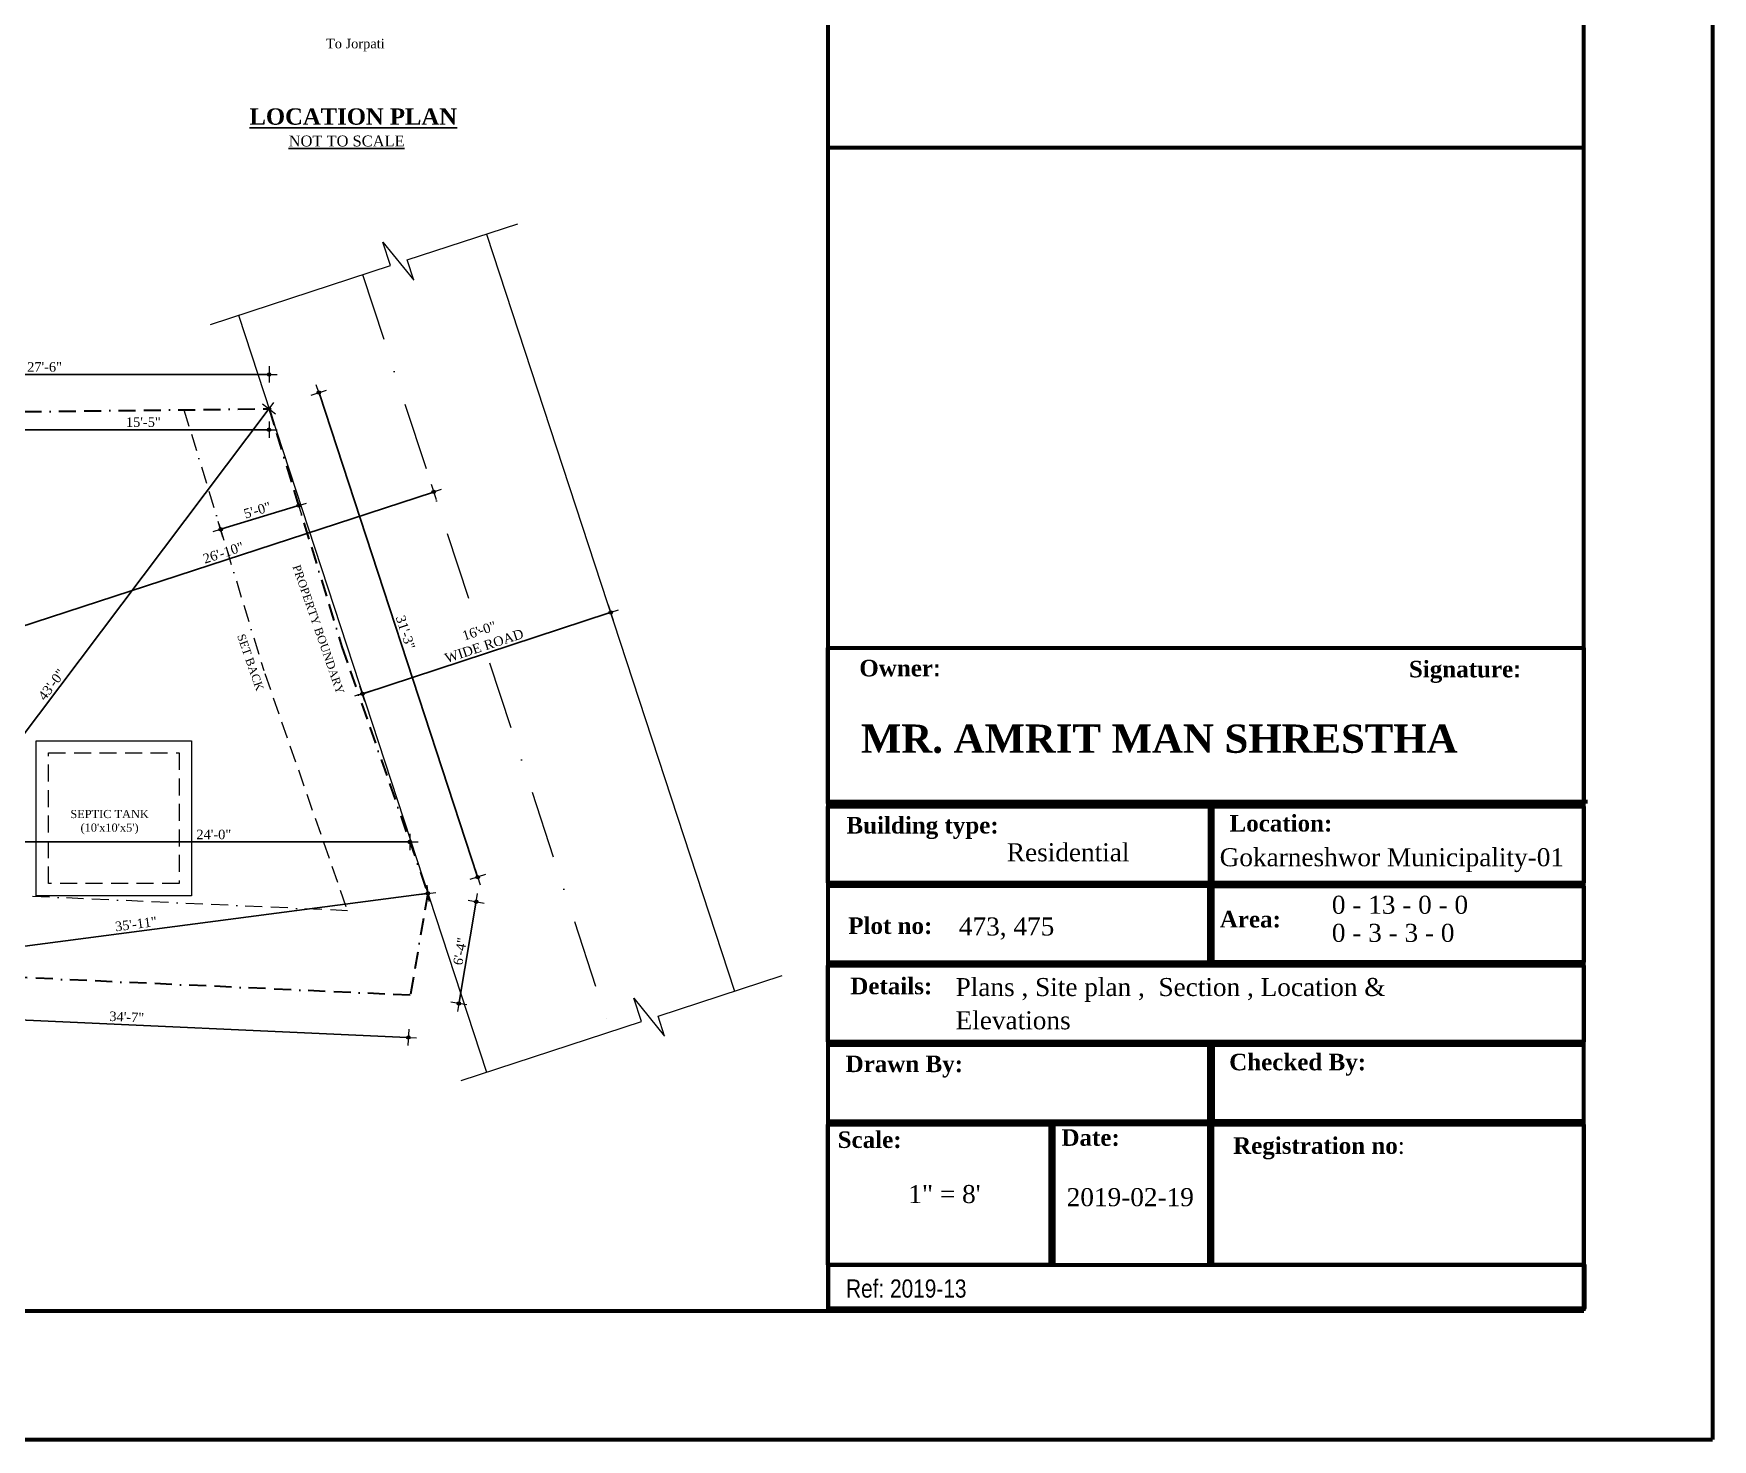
# Model space of a CAD drawing. Header units: feet. Extents: x 28652 to 66086, y -6769 to -640.
# Drawn here: x 49875 to 51109, y -3082 to -2049 of the extents above; entities that cross this region are included whole.
import ezdxf

# ---------------------------------------------------------------- set-up
doc = ezdxf.new("R2010")
doc.units = ezdxf.units.FT
doc.header["$LTSCALE"] = 50
doc.header["$MEASUREMENT"] = 0
doc.header["$PDMODE"] = 34
for name, pattern in [('BORDER2', [0.875, 0.25, -0.125, 0.25, -0.125, 0, -0.125]), ('DASHDOTX2', [2, 1, -0.5, 0, -0.5]), ('HIDDEN', [0.375, 0.25, -0.125])]:
    doc.linetypes.add(name, pattern=pattern)
for name, color, linetype, lineweight in [('DIMENSION', 142, 'Continuous', 13), ('HACTH', 8, 'Continuous', 13), ('SES-CENTRE', 8, 'DASHDOTX2', 13), ('SES-DIMENSION', 142, 'Continuous', 13), ('SES-HACTH', 8, 'Continuous', 13), ('SES-Property Boundary', 2, 'Continuous', 15), ('SES-TEXT', 3, 'Continuous', 20), ('SHEETS', 7, 'Continuous', 60), ('stair', 140, 'Continuous', 18)]:
    doc.layers.add(name, color=color, linetype=linetype, lineweight=lineweight)
doc.layers.add('Text', color=7, linetype='Continuous')
doc.styles.add('14 INCH', font='times.ttf', dxfattribs={"height": 14})
doc.styles.add('7 INCH', font='times.ttf', dxfattribs={"height": 7})
doc.styles.add('7 INCH1', font='ARIALN.TTF', dxfattribs={"height": 8})
doc.styles.add('MtXpl_Times_New_Roma', font='timesbd.ttf')
doc.styles.add('NAVARAJ', font='times.ttf', dxfattribs={"height": 9})
doc.styles.add('SES-ARAIL', font='times.ttf', dxfattribs={"height": 6})
doc.dimstyles.new('7 INCH', dxfattribs={"dimscale": 0, "dimtxt": 7, "dimasz": 1, "dimexe": 2, "dimexo": 9, "dimgap": 2, "dimtad": 1, "dimdec": 0, "dimzin": 3, "dimdsep": 46, "dimlunit": 4, "dimtxsty": '7 INCH', "dimblk": 'DIM', "dimcen": 3, "dimdle": 3, "dimse1": 1, "dimse2": 1, "dimclrd": 256, "dimclre": 256, "dimclrt": 7, "dimadec": 1, "dimazin": 2, "dimtfac": 1, "dimtdec": 0, "dimtix": 1, "dimtofl": 0, "dimtmove": 2, "dimatfit": 3, "dimldrblk": 'DIM', "dimfxl": 2, "dimfrac": 2, "dimtolj": 2, "dimtzin": 0, "dimarcsym": 0})

# ---------------------------------------------------------------- blocks, each defined once
blk = doc.blocks.new('L')
at = {"layer": 'Text', "style": '7 INCH'}
blk.add_text('%%uNOT TO SCALE', height=8, dxfattribs=at).set_placement((27.7, -12.8))
at = {"layer": 'Text', "insert": (-1.1, 15.2), "char_height": 12, "width": 159.73, "attachment_point": 1, "style": '7 INCH'}
blk.add_mtext('{\\fTimes New Roman|b1|i0|c0|p18;\\LLOCATION PLAN}', dxfattribs=at)
blk = doc.blocks.new('DIM')
at = {"layer": 'DIMENSION'}
h = blk.add_hatch(color=256, dxfattribs=at)
h.paths.add_polyline_path([(0, 1.3), (0, 0), (1.3, 0, 0.414214)])
h.paths.add_polyline_path([(1.3, 0), (0, 0), (0, -1.3, 0.414214)])
h.paths.add_polyline_path([(0, 0), (-1.3, 0, 0.414214), (0, -1.3)])
h.paths.add_polyline_path([(0, 1.3, 0.414214), (-1.3, 0), (0, 0)])
for p, q in [((-6, 0), (6, 0)), ((0, 6), (0, -6))]:
    blk.add_line(p, q, dxfattribs=at)
blk.add_circle((0, 0), 1.28, dxfattribs=at)
blk = doc.blocks.new('*D85')
at = {"layer": 'Defpoints', "color": 0, "linetype": 'ByBlock', "transparency": 16777216}
for p in [(50047.7, -2299.2), (49717.7, -2328.3), (50047.7, -2324.5)]:
    blk.add_point(p, dxfattribs=at)
at = {"layer": 'SES-DIMENSION', "linetype": 'ByBlock', "lineweight": -2, "transparency": 16777216}
blk.add_line((49718.7, -2299.2), (50046.7, -2299.2), dxfattribs=at)
at = {"layer": 'SES-DIMENSION', "linetype": 'ByBlock', "lineweight": -2, "transparency": 16777216, "rotation": 180}
blk.add_blockref('DIM', (49717.7, -2299.2), dxfattribs=at)
at = {"layer": 'SES-DIMENSION', "linetype": 'ByBlock', "lineweight": -2, "transparency": 16777216}
blk.add_blockref('DIM', (50047.7, -2299.2), dxfattribs=at)
at = {"layer": 'SES-DIMENSION', "color": 7, "linetype": 'ByBlock', "transparency": 16777216, "insert": (49882.7, -2293.7), "char_height": 7, "attachment_point": 5, "style": '7 INCH'}
blk.add_mtext('\\A2;27\'-6"', dxfattribs=at)
blk = doc.blocks.new('*D86')
at = {"layer": 'Defpoints', "color": 0, "linetype": 'ByBlock', "transparency": 16777216}
for p in [(50084.3, -2312.5), (50047.7, -2324.5), (50164.4, -2680.8)]:
    blk.add_point(p, dxfattribs=at)
at = {"layer": 'SES-DIMENSION', "linetype": 'ByBlock', "lineweight": -2, "transparency": 16777216}
blk.add_line((50200.7, -2667.8), (50084.7, -2313.4), dxfattribs=at)
for p, rotation in [((50084.3, -2312.5), 108.1310491531555), ((50201, -2668.8), 288.1310491531556)]:
    blk.add_blockref('DIM', p, dxfattribs=dict(at, rotation=rotation))
at = {"layer": 'SES-DIMENSION', "color": 7, "linetype": 'ByBlock', "transparency": 16777216, "insert": (50148, -2488.9), "char_height": 7, "attachment_point": 5, "rotation": 288.131, "style": '7 INCH'}
blk.add_mtext('\\A2;31\'-3"', dxfattribs=at)
blk = doc.blocks.new('*D87')
at = {"layer": 'Defpoints', "color": 0, "linetype": 'ByBlock', "transparency": 16777216}
for p in [(50164.4, -2680.8), (50200, -2686.9), (50151.5, -2755.7)]:
    blk.add_point(p, dxfattribs=at)
at = {"layer": 'SES-DIMENSION', "linetype": 'ByBlock', "lineweight": -2, "transparency": 16777216}
blk.add_line((50187.4, -2760.8), (50199.8, -2687.9), dxfattribs=at)
for p, rotation in [((50200, -2686.9), 80.27577961300324), ((50187.2, -2761.8), 260.2757796130032)]:
    blk.add_blockref('DIM', p, dxfattribs=dict(at, rotation=rotation))
at = {"layer": 'SES-DIMENSION', "color": 7, "linetype": 'ByBlock', "transparency": 16777216, "insert": (50188.1, -2723.4), "char_height": 7, "attachment_point": 5, "rotation": 80.2758, "style": '7 INCH'}
blk.add_mtext('\\A2;6\'-4"', dxfattribs=at)
blk = doc.blocks.new('*D88')
at = {"layer": 'Defpoints', "color": 0, "linetype": 'ByBlock', "transparency": 16777216}
for p in [(49737, -2736.8), (50151.5, -2755.7), (49735.5, -2767.8)]:
    blk.add_point(p, dxfattribs=at)
at = {"layer": 'SES-DIMENSION', "linetype": 'ByBlock', "lineweight": -2, "transparency": 16777216}
blk.add_line((50149.1, -2786.7), (49736.5, -2767.9), dxfattribs=at)
for p, rotation in [((49735.5, -2767.8), 177.3940881137841), ((50150.1, -2786.7), 357.3940881137841)]:
    blk.add_blockref('DIM', p, dxfattribs=dict(at, rotation=rotation))
at = {"layer": 'SES-DIMENSION', "color": 7, "linetype": 'ByBlock', "transparency": 16777216, "insert": (49943.1, -2771.7), "char_height": 7, "attachment_point": 5, "rotation": 357.3941, "style": '7 INCH'}
blk.add_mtext('\\A2;34\'-7"', dxfattribs=at)
blk = doc.blocks.new('*D71')
at = {"layer": 'Defpoints', "color": 0, "linetype": 'ByBlock', "transparency": 16777216}
for p in [(50047.7, -2324.5), (50047.7, -2324.5), (49737, -2736.8)]:
    blk.add_point(p, dxfattribs=at)
at = {"layer": 'SES-DIMENSION', "linetype": 'ByBlock', "lineweight": -2, "transparency": 16777216}
blk.add_line((49737.6, -2736), (50047.1, -2325.3), dxfattribs=at)
for p, rotation in [((50047.7, -2324.5), 53.00002634811293), ((49737, -2736.8), 233.000026348113)]:
    blk.add_blockref('DIM', p, dxfattribs=dict(at, rotation=rotation))
at = {"layer": 'SES-DIMENSION', "color": 7, "linetype": 'ByBlock', "transparency": 16777216, "insert": (49887.9, -2527.3), "char_height": 7, "attachment_point": 5, "rotation": 53, "style": '7 INCH'}
blk.add_mtext('\\A2;43\'-0"', dxfattribs=at)
blk = doc.blocks.new('*D72')
at = {"layer": 'Defpoints', "color": 0, "linetype": 'ByBlock', "transparency": 16777216}
for p in [(50164.4, -2680.8), (49737, -2736.8), (49737, -2736.8)]:
    blk.add_point(p, dxfattribs=at)
at = {"layer": 'SES-DIMENSION', "linetype": 'ByBlock', "lineweight": -2, "transparency": 16777216}
blk.add_line((50163.4, -2680.9), (49737.9, -2736.7), dxfattribs=at)
for p, rotation in [((50164.4, -2680.8), 7.469735029892083), ((49737, -2736.8), 187.4697350298921)]:
    blk.add_blockref('DIM', p, dxfattribs=dict(at, rotation=rotation))
at = {"layer": 'SES-DIMENSION', "color": 7, "linetype": 'ByBlock', "transparency": 16777216, "insert": (49949.9, -2703.3), "char_height": 7, "attachment_point": 5, "rotation": 7.4697, "style": '7 INCH'}
blk.add_mtext('\\A2;35\'-11"', dxfattribs=at)
blk = doc.blocks.new('*D73')
at = {"layer": 'Defpoints', "color": 0, "linetype": 'ByBlock', "transparency": 16777216}
for p in [(49863, -2328.3), (50047.7, -2324.5), (50047.7, -2339.8)]:
    blk.add_point(p, dxfattribs=at)
at = {"layer": 'SES-DIMENSION', "linetype": 'ByBlock', "lineweight": -2, "transparency": 16777216}
blk.add_line((49864, -2339.8), (50046.7, -2339.8), dxfattribs=at)
at = {"layer": 'SES-DIMENSION', "linetype": 'ByBlock', "lineweight": -2, "transparency": 16777216, "rotation": 180}
blk.add_blockref('DIM', (49863, -2339.8), dxfattribs=at)
at = {"layer": 'SES-DIMENSION', "linetype": 'ByBlock', "lineweight": -2, "transparency": 16777216}
blk.add_blockref('DIM', (50047.7, -2339.8), dxfattribs=at)
at = {"layer": 'SES-DIMENSION', "color": 7, "linetype": 'ByBlock', "transparency": 16777216, "insert": (49955.3, -2334.3), "char_height": 7, "attachment_point": 5, "style": '7 INCH'}
blk.add_mtext('\\A2;15\'-5"', dxfattribs=at)
blk = doc.blocks.new('*D74')
at = {"layer": 'Defpoints', "color": 0, "linetype": 'ByBlock', "transparency": 16777216}
for p in [(50069.5, -2395.6), (50101.2, -2499.4), (50043.9, -2517)]:
    blk.add_point(p, dxfattribs=at)
at = {"layer": 'SES-DIMENSION', "linetype": 'ByBlock', "lineweight": -2, "transparency": 16777216}
blk.add_line((50013, -2412.8), (50068.5, -2395.9), dxfattribs=at)
for p, rotation in [((50069.5, -2395.6), 17.0166909835234), ((50012.1, -2413.1), 197.0166909835233)]:
    blk.add_blockref('DIM', p, dxfattribs=dict(at, rotation=rotation))
at = {"layer": 'SES-DIMENSION', "color": 7, "linetype": 'ByBlock', "transparency": 16777216, "insert": (50039.1, -2399), "char_height": 7, "attachment_point": 5, "rotation": 17.0167, "style": '7 INCH'}
blk.add_mtext('\\A2;5\'-0"', dxfattribs=at)
blk = doc.blocks.new('*D77')
at = {"layer": 'Defpoints', "color": 0, "linetype": 'ByBlock', "transparency": 16777216}
for p in [(49863, -2643), (50151.2, -2643), (50151.2, -2643)]:
    blk.add_point(p, dxfattribs=at)
at = {"layer": 'SES-DIMENSION', "linetype": 'ByBlock', "lineweight": -2, "transparency": 16777216}
blk.add_line((49864, -2643), (50150.2, -2643), dxfattribs=at)
at = {"layer": 'SES-DIMENSION', "linetype": 'ByBlock', "lineweight": -2, "transparency": 16777216, "rotation": 180}
blk.add_blockref('DIM', (49863, -2643), dxfattribs=at)
at = {"layer": 'SES-DIMENSION', "linetype": 'ByBlock', "lineweight": -2, "transparency": 16777216}
blk.add_blockref('DIM', (50151.2, -2643), dxfattribs=at)
at = {"layer": 'SES-DIMENSION', "color": 7, "linetype": 'ByBlock', "transparency": 16777216, "insert": (50007.1, -2637.5), "char_height": 7, "attachment_point": 5, "style": '7 INCH'}
blk.add_mtext('\\A2;24\'-0"', dxfattribs=at)
blk = doc.blocks.new('*D81')
at = {"layer": 'Defpoints', "color": 0, "linetype": 'ByBlock', "transparency": 16777216}
for p in [(50298.8, -2474.2), (50298.8, -2474.2), (50116.3, -2534)]:
    blk.add_point(p, dxfattribs=at)
at = {"layer": 'SES-DIMENSION', "linetype": 'ByBlock', "lineweight": -2, "transparency": 16777216}
blk.add_line((50117.3, -2533.7), (50297.8, -2474.6), dxfattribs=at)
for p, rotation in [((50298.8, -2474.2), 18.13104915315479), ((50116.3, -2534), 198.1310491531548)]:
    blk.add_blockref('DIM', p, dxfattribs=dict(at, rotation=rotation))
at = {"layer": 'SES-DIMENSION', "color": 7, "linetype": 'ByBlock', "transparency": 16777216, "insert": (50204, -2493.3), "char_height": 7, "attachment_point": 5, "rotation": 18.131, "style": '7 INCH'}
blk.add_mtext('\\A2;16\'-0"\\PWIDE ROAD', dxfattribs=at)
blk = doc.blocks.new('*D82')
at = {"layer": 'Defpoints', "color": 0, "linetype": 'ByBlock', "transparency": 16777216}
for p in [(50168.7, -2385.5), (50168.7, -2385.5), (49863, -2485.7)]:
    blk.add_point(p, dxfattribs=at)
at = {"layer": 'SES-DIMENSION', "linetype": 'ByBlock', "lineweight": -2, "transparency": 16777216}
blk.add_line((49863.9, -2485.3), (50167.8, -2385.9), dxfattribs=at)
for p, rotation in [((50168.7, -2385.5), 18.13104915315447), ((49863, -2485.7), 198.1310491531545)]:
    blk.add_blockref('DIM', p, dxfattribs=dict(at, rotation=rotation))
at = {"layer": 'SES-DIMENSION', "color": 7, "linetype": 'ByBlock', "transparency": 16777216, "insert": (50014.1, -2430.3), "char_height": 7, "attachment_point": 5, "rotation": 18.131, "style": '7 INCH'}
blk.add_mtext('\\A2;26\'-10"', dxfattribs=at)

msp = doc.modelspace()

# ---------------------------------------------------------------- linework, layer by layer
at = {"layer": 'SES-CENTRE'}
msp.add_line((50116.4, -2225.81), (50298.67, -2782.44), dxfattribs=at)
at = {"layer": 'SES-DIMENSION', "linetype": 'ByBlock'}
for p, q in [((50207.63, -2195.93), (50389.9, -2752.57)), ((50025.16, -2255.68), (50207.44, -2812.32))]:
    msp.add_line(p, q, dxfattribs=at)
msp.add_lwpolyline([(49876.6, -2568.54), (49990.6, -2568.54), (49990.6, -2682.54), (49876.6, -2682.54)], close=True, dxfattribs=at)
at = {"layer": 'SES-DIMENSION', "linetype": 'HIDDEN'}
msp.add_lwpolyline([(49885.6, -2577.54), (49981.6, -2577.54), (49981.6, -2673.54), (49885.6, -2673.54)], close=True, dxfattribs=at)
at = {"layer": 'SES-HACTH'}
for points in [[(50004.66, -2262.39), (50137.07, -2219.04), (50131.44, -2201.82), (50154.15, -2229.74), (50149.33, -2215.02), (50230.52, -2188.44)], [(50188.96, -2818.37), (50321.36, -2775.01), (50315.73, -2757.8), (50338.44, -2785.71), (50333.62, -2771), (50424.83, -2741.13)]]:
    msp.add_lwpolyline(points, dxfattribs=at)
at = {"layer": 'SES-Property Boundary', "linetype": 'BORDER2', "lineweight": 30}
for p, q in [((49717.71, -2328.27), (50047.69, -2324.46)), ((50047.69, -2324.46), (50101.24, -2499.45)), ((50101.24, -2499.45), (50164.36, -2680.77)), ((50164.36, -2680.77), (50151.52, -2755.68)), ((50151.52, -2755.68), (49736.95, -2736.81))]:
    msp.add_line(p, q, dxfattribs=at)
at = {"layer": 'SES-Property Boundary', "linetype": 'BORDER2', "lineweight": 15}
for p, q in [((49985.16, -2325.18), (50043.87, -2517)), ((50105.27, -2693.51), (49739.68, -2676.88))]:
    msp.add_line(p, q, dxfattribs=at)
at = {"layer": 'SES-Property Boundary', "linetype": 'HIDDEN', "lineweight": 15}
msp.add_line((50044.58, -2519.17), (50105.27, -2693.51), dxfattribs=at)
at = {"layer": 'SHEETS'}
for p, q in [((51108.59, -744.32), (51108.59, -3082.32)), ((50458.48, -838.88), (50458.48, -2987.77)), ((51014.03, -2987.77), (51014.03, -838.88)), ((50457.27, -2615.79), (51015.25, -2615.79)), ((50458.89, -2613.29), (51016.87, -2613.29)), ((50740.01, -2615.79), (50740.01, -2732.66)), ((50740.01, -2615.79), (50740.01, -2732.66)), ((50457.27, -2674.22), (51015.25, -2674.22)), ((50457.27, -2732.66), (51015.25, -2732.66)), ((50457.27, -2791.09), (51015.25, -2791.09)), ((50740.01, -2791.09), (50740.01, -2955.07)), ((50740.01, -2791.09), (50740.01, -2955.07)), ((50457.27, -2849.52), (51015.25, -2849.52)), ((50623.14, -2849.52), (50623.14, -2955.07)), ((50623.14, -2849.52), (50623.14, -2955.07)), ((47892.14, -2987.77), (51014.03, -2987.77))]:
    msp.add_line(p, q, dxfattribs=at)
for points in [[(47797.59, -744.32), (47797.59, -3082.32), (51108.59, -3082.32)], [(50458.48, -2132.22), (51014.03, -2132.22)]]:
    msp.add_lwpolyline(points, dxfattribs=at)
for points in [[(50458.48, -2500.14), (51014.03, -2500.14), (51014.03, -2614.57), (50458.48, -2614.57)], [(50738.83, -2673.01), (50458.48, -2673.01), (50458.48, -2617.01), (50738.83, -2617.01)], [(50738.83, -2673.01), (50458.48, -2673.01), (50458.48, -2617.01), (50738.83, -2617.01)], [(50741.27, -2617.01), (51014.03, -2617.01), (51014.03, -2673.01), (50741.27, -2673.01)], [(50738.74, -2675.44), (50458.48, -2675.44), (50458.48, -2731.44), (50738.74, -2731.44)], [(50738.74, -2675.44), (50458.48, -2675.44), (50458.48, -2731.44), (50738.74, -2731.44)], [(50741.27, -2675.44), (51014.03, -2675.44), (51014.03, -2731.44), (50741.27, -2731.44)], [(50458.48, -2733.87), (51014.03, -2733.87), (51014.03, -2789.87), (50458.48, -2789.87)], [(50738.79, -2792.31), (50458.48, -2792.31), (50458.48, -2848.31), (50738.79, -2848.31)], [(50738.79, -2792.31), (50458.48, -2792.31), (50458.48, -2848.31), (50738.79, -2848.31)], [(50741.27, -2847.92), (51014.03, -2847.92), (51014.03, -2792.31), (50741.27, -2792.31)], [(50458.48, -2850.74), (50621.92, -2850.74), (50621.92, -2953.85), (50458.48, -2953.85)], [(50738.79, -2850.74), (50624.36, -2850.74), (50624.36, -2953.85), (50738.79, -2953.85)], [(50738.79, -2850.74), (50624.36, -2850.74), (50624.36, -2953.85), (50738.79, -2953.85)], [(50741.22, -2850.74), (51014.03, -2850.74), (51014.03, -2953.85), (50741.22, -2953.85)], [(50458.89, -2953.85), (51014.44, -2953.85), (51014.44, -2986.11), (50458.89, -2986.11)]]:
    msp.add_lwpolyline(points, close=True, dxfattribs=at)
at = {"layer": 'stair'}
msp.add_lwpolyline([(50458.48, -2500.14), (51014.03, -2500.14)], dxfattribs=at)

# ---------------------------------------------------------------- block references
at = {"layer": 'HACTH', "ltscale": 2}
msp.add_blockref('L', (50034.41, -2118.73), dxfattribs=at)

# ---------------------------------------------------------------- texts
at = {"layer": 'SES-TEXT', "linetype": 'ByBlock', "char_height": 6, "width": 173.3402, "attachment_point": 1, "rotation": 289.09392, "style": 'SES-ARAIL'}
for s, insert in [('\\pxqc;PROPERTY BOUNDARY', (50058.51, -2403.78)), ('\\pxqc;SET BACK ', (50008.57, -2428))]:
    msp.add_mtext(s, dxfattribs=dict(at, insert=insert))
at = {"layer": 'SES-TEXT', "linetype": 'ByBlock', "insert": (49882.65, -2619.41), "char_height": 6, "width": 95.6689, "attachment_point": 1, "style": 'SES-ARAIL'}
msp.add_mtext("\\pxqc;SEPTIC TANK\\P(10'x10'x5')", dxfattribs=at)
at = {"layer": 'Text'}
for s, height, style, p in [('Residential', 13.2608, '7 INCH', (50589.99, -2657.19)), ('Gokarneshwor Municipality-01', 13.2608, '7 INCH', (50746.41, -2660.83)), ('0 - 13 - 0 - 0', 13.2608, '7 INCH', (50828.87, -2695.77)), ('473, 475', 13.261, '7 INCH', (50554.75, -2711.74)), ('Area:', 12.174, 'MtXpl_Times_New_Roma', (50746.5, -2705.87)), ('0 - 3 - 3 - 0', 13.2608, '7 INCH', (50828.87, -2716.44)), ('Plans , Site plan ,  Section , Location & ', 13.2608, '7 INCH', (50552.32, -2756.28)), ('Elevations', 13.261, '7 INCH', (50552.32, -2780.73)), ('1" = 8\'', 13.261, '7 INCH', (50517.58, -2908.53)), ('2019-02-19', 13.261, '7 INCH', (50633.98, -2910.79)), ('Ref: 2019-13', 13.3631, '7 INCH1', (50471.81, -2978.04))]:
    msp.add_text(s, height=height, dxfattribs=dict(at, style=style)).set_placement(p)
at = {"layer": 'Text', "attachment_point": 1}
for s, insert, char_height, width, style in [('To Jorpati', (50089.56, -2052.37), 7, 572.8909, 'NAVARAJ'), ('{\\fTimes New Roman|b1|i0|c0|p18;Owner\\fArial|b1|i0|c0|p34;:}', (50481.55, -2509.03), 12.1736, 113.2144, '7 INCH'), ('{\\fTimes New Roman|b1|i0|c0|p18;Signature\\fArial|b1|i0|c0|p34;:}', (50885.5, -2509.77), 12.1736, 113.2144, '7 INCH'), ('{\\fTimes New Roman|b1|i0|c0|p18;MR. AMRIT MAN SHRESTHA}', (50482.76, -2556.59), 20.8168, 535.7714, '14 INCH'), ('{\\fTimes New Roman|b1|i0|c0|p18;Building type:}', (50472.09, -2624.58), 12.1736, 113.2144, '7 INCH'), ('{\\fTimes New Roman|b1|i0|c0|p18;Location:}', (50753.64, -2623.11), 12.1736, 116.8665, '7 INCH'), ('{\\fTimes New Roman|b1|i0|c0|p18;Plot no:}', (50473.43, -2698.43), 12.1736, 71.8242, '7 INCH'), ('{\\fTimes New Roman|b1|i0|c0|p18;Details:}', (50474.92, -2742.79), 12.1736, 63.3027, '7 INCH'), ('{\\fTimes New Roman|b1|i0|c0|p18;Drawn By:}', (50471.48, -2800.06), 12.1736, 108.345, '7 INCH'), ('{\\fTimes New Roman|b1|i0|c0|p18;Checked By:}', (50753.41, -2798.71), 12.1736, 108.345, '7 INCH'), ('{\\fTimes New Roman|b1|i0|c0|p18;Scale:}', (50465.64, -2855.81), 12.1736, 108.345, '7 INCH'), ('{\\fTimes New Roman|b1|i0|c0|p18;Date:}', (50630.12, -2854.24), 12.1736, 55.9985, '7 INCH'), ('{\\fTimes New Roman|b1|i0|c0|p18;Registration no}:', (50756.3, -2860.14), 12.1736, 195.9948, '7 INCH')]:
    msp.add_mtext(s, dxfattribs=dict(at, insert=insert, char_height=char_height, width=width, style=style))

# ---------------------------------------------------------------- dimensions: what is measured, and where the dimension line sits
at = {"layer": 'SES-DIMENSION', "linetype": 'ByBlock'}
for base, p1, p2, picture, middle in [((50047.69, -2299.24), (49717.71, -2328.27), (50047.69, -2324.46), '*D85', (49882.7, -2293.67)), ((50047.69, -2339.83), (49862.97, -2328.27), (50047.69, -2324.46), '*D73', (49955.33, -2334.27)), ((50151.23, -2643.05), (49862.97, -2643.05), (50151.23, -2643.05), '*D77', (50007.1, -2637.49))]:
    dim = msp.add_linear_dim(base=base, p1=p1, p2=p2, dimstyle='7 INCH', override={"dimscale": 1}, dxfattribs=at)
    dim.commit()
    dim.dimension.update_dxf_attribs({"geometry": picture, "text_midpoint": middle})
for p1, p2, distance, picture, middle in [((50164.36, -2680.77), (50047.69, -2324.46), -38.57, '*D86', (50147.96, -2488.88)), ((49736.95, -2736.81), (50047.69, -2324.46), 0, '*D71', (49887.88, -2527.29)), ((49862.97, -2485.66), (50168.7, -2385.54), 0, '*D82', (50014.1, -2430.32)), ((50043.87, -2517), (50101.24, -2499.45), 108.62, '*D74', (50039.14, -2399.05)), ((50164.36, -2680.77), (49736.95, -2736.81), 0, '*D72', (49949.93, -2703.28)), ((50151.52, -2755.68), (50164.36, -2680.77), -36.18, '*D87', (50188.12, -2723.4)), ((50151.52, -2755.68), (49736.95, -2736.81), 31.06, '*D88', (49943.08, -2771.71))]:
    dim = msp.add_aligned_dim(p1=p1, p2=p2, distance=distance, dimstyle='7 INCH', override={"dimscale": 1}, dxfattribs=at)
    dim.commit()
    dim.dimension.update_dxf_attribs({"geometry": picture, "text_midpoint": middle})
dim = msp.add_aligned_dim(p1=(50116.3, -2534), p2=(50298.77, -2474.25), distance=0, text='<>\\PWIDE ROAD', dimstyle='7 INCH', override={"dimscale": 1}, dxfattribs=at)
dim.commit()
dim.dimension.update_dxf_attribs({"geometry": '*D81', "text_midpoint": (50203.98, -2493.28)})

doc.saveas('drawing.dxf')
